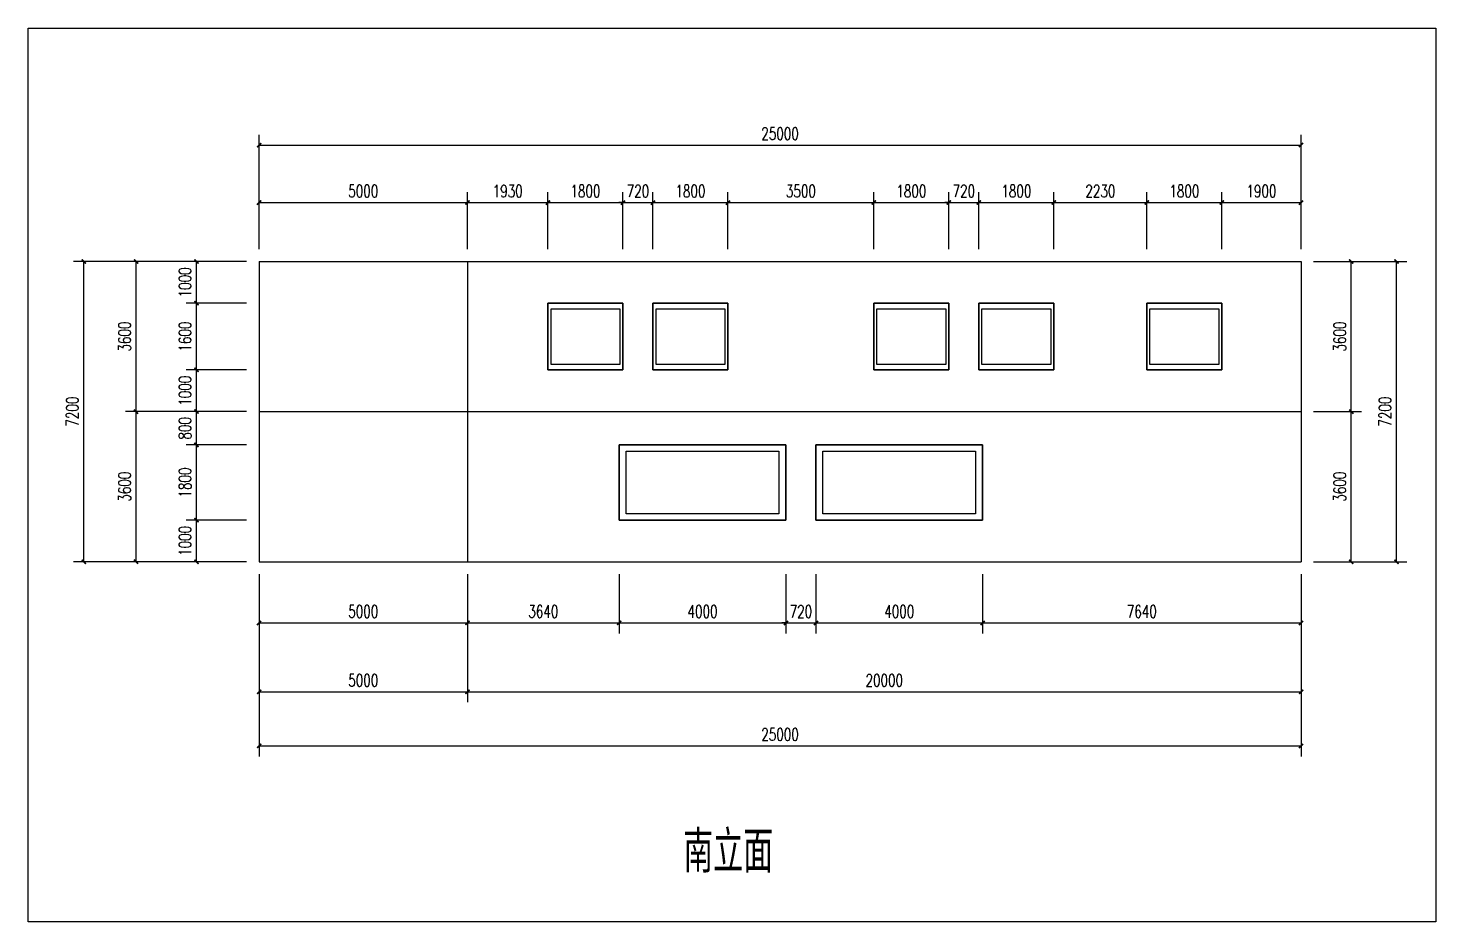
# Model space of a CAD drawing. Extents: x -76502 to 88679, y -12865 to 57615.
# Drawn here: x -36320 to -2544, y -12865 to 8567 of the extents above; entities that cross this region are included whole.
import ezdxf

# ---------------------------------------------------------------- set-up
doc = ezdxf.new("R2010")
doc.units = 0
doc.header["$LTSCALE"] = 1000
doc.header["$MEASUREMENT"] = 0
for name, color, linetype in [('AXIS_TEXT', 7, 'Continuous'), ('E_WINDOW', 4, 'Continuous'), ('edge', 180, 'Continuous'), ('GTV3_ELEV_OPENING', 7, 'Continuous'), ('PUB_DIM', 3, 'Continuous')]:
    doc.layers.add(name, color=color, linetype=linetype)
doc.styles.add('_TCH_DIM_T3', font='SIMPLEX', dxfattribs={"width": 0.705882, "bigfont": 'GBCBIG'})
doc.styles.get("Standard").update_dxf_attribs({"font": 'gbenor.shx', "bigfont": 'gbcbig.shx'})
doc.dimstyles.new('_TCH_ARCH&&100', dxfattribs={"dimtxt": 297.5, "dimasz": 100, "dimexe": 250, "dimexo": 300, "dimgap": 126.25, "dimtad": 1, "dimdec": 0, "dimtxsty": '_TCH_DIM_T3', "dimblk": 'ARCHTICK', "dimcen": 2.5, "dimclrt": 7, "dimazin": 2, "dimtfac": 1, "dimtdec": 0, "dimtix": 1, "dimtmove": 2, "dimatfit": 3, "dimfxl": 100})

# ---------------------------------------------------------------- blocks, each defined once
blk = doc.blocks.new('_ArchTick')
at = {"color": 0, "linetype": 'ByBlock', "const_width": 0.4}
blk.add_lwpolyline([(-0.5, -0.5), (0.5, 0.5)], dxfattribs=at)
blk = doc.blocks.new('*D90')
at = {"layer": 'Defpoints', "color": 0, "transparency": 16777216}
for p in [(-5779, 2971), (-3488, 2971), (-5779, -4229)]:
    blk.add_point(p, dxfattribs=at)
at = {"layer": 'PUB_DIM', "color": 0, "lineweight": -2, "transparency": 16777216}
for p, q in [((-5479, 2971), (-3238, 2971)), ((-3488, -4229), (-3488, 2971)), ((-5479, -4229), (-3238, -4229))]:
    blk.add_line(p, q, dxfattribs=at)
at = {"layer": 'PUB_DIM', "color": 0, "lineweight": -2, "transparency": 16777216, "xscale": 100, "yscale": 100, "zscale": 100}
for p, rotation in [((-3488, 2971), 90), ((-3488, -4229), 270)]:
    blk.add_blockref('_ArchTick', p, dxfattribs=dict(at, rotation=rotation))
at = {"layer": 'PUB_DIM', "color": 7, "transparency": 16777216, "insert": (-3763, -629), "char_height": 297.5, "attachment_point": 5, "rotation": 90, "style": '_TCH_DIM_T3'}
blk.add_mtext('\\A1;7200', dxfattribs=at)
blk = doc.blocks.new('*D91')
at = {"layer": 'Defpoints', "color": 0, "transparency": 16777216}
for p in [(-5779, 2971), (-4575, 2971), (-5779, -629)]:
    blk.add_point(p, dxfattribs=at)
at = {"layer": 'PUB_DIM', "color": 0, "lineweight": -2, "transparency": 16777216}
for p, q in [((-5479, 2971), (-4325, 2971)), ((-4575, -629), (-4575, 2971)), ((-5479, -629), (-4325, -629))]:
    blk.add_line(p, q, dxfattribs=at)
at = {"layer": 'PUB_DIM', "color": 0, "lineweight": -2, "transparency": 16777216, "xscale": 100, "yscale": 100, "zscale": 100}
for p, rotation in [((-4575, 2971), 90), ((-4575, -629), 270)]:
    blk.add_blockref('_ArchTick', p, dxfattribs=dict(at, rotation=rotation))
at = {"layer": 'PUB_DIM', "color": 7, "transparency": 16777216, "insert": (-4850, 1171), "char_height": 297.5, "attachment_point": 5, "rotation": 90, "style": '_TCH_DIM_T3'}
blk.add_mtext('\\A1;3600', dxfattribs=at)
blk = doc.blocks.new('*D92')
at = {"layer": 'Defpoints', "color": 0, "transparency": 16777216}
for p in [(-5779, -629), (-4575, -629), (-5779, -4229)]:
    blk.add_point(p, dxfattribs=at)
at = {"layer": 'PUB_DIM', "color": 0, "lineweight": -2, "transparency": 16777216}
for p, q in [((-5479, -629), (-4325, -629)), ((-4575, -4229), (-4575, -629)), ((-5479, -4229), (-4325, -4229))]:
    blk.add_line(p, q, dxfattribs=at)
at = {"layer": 'PUB_DIM', "color": 0, "lineweight": -2, "transparency": 16777216, "xscale": 100, "yscale": 100, "zscale": 100}
for p, rotation in [((-4575, -629), 90), ((-4575, -4229), 270)]:
    blk.add_blockref('_ArchTick', p, dxfattribs=dict(at, rotation=rotation))
at = {"layer": 'PUB_DIM', "color": 7, "transparency": 16777216, "insert": (-4850, -2429), "char_height": 297.5, "attachment_point": 5, "rotation": 90, "style": '_TCH_DIM_T3'}
blk.add_mtext('\\A1;3600', dxfattribs=at)
blk = doc.blocks.new('*D93')
at = {"layer": 'Defpoints', "color": 0, "transparency": 16777216}
for p in [(-34985, 2971), (-30779, 2971), (-30779, -4229)]:
    blk.add_point(p, dxfattribs=at)
at = {"layer": 'PUB_DIM', "color": 0, "lineweight": -2, "transparency": 16777216}
for p, q in [((-31079, 2971), (-35235, 2971)), ((-34985, -4229), (-34985, 2971)), ((-31079, -4229), (-35235, -4229))]:
    blk.add_line(p, q, dxfattribs=at)
at = {"layer": 'PUB_DIM', "color": 0, "lineweight": -2, "transparency": 16777216, "xscale": 100, "yscale": 100, "zscale": 100}
for p, rotation in [((-34985, 2971), 90), ((-34985, -4229), 270)]:
    blk.add_blockref('_ArchTick', p, dxfattribs=dict(at, rotation=rotation))
at = {"layer": 'PUB_DIM', "color": 7, "transparency": 16777216, "insert": (-35260, -629), "char_height": 297.5, "attachment_point": 5, "rotation": 90, "style": '_TCH_DIM_T3'}
blk.add_mtext('\\A1;7200', dxfattribs=at)
blk = doc.blocks.new('*D94')
at = {"layer": 'Defpoints', "color": 0, "transparency": 16777216}
for p in [(-33731, 2971), (-30779, 2971), (-30779, -629)]:
    blk.add_point(p, dxfattribs=at)
at = {"layer": 'PUB_DIM', "color": 0, "lineweight": -2, "transparency": 16777216}
for p, q in [((-31079, 2971), (-33981, 2971)), ((-33731, -629), (-33731, 2971)), ((-31079, -629), (-33981, -629))]:
    blk.add_line(p, q, dxfattribs=at)
at = {"layer": 'PUB_DIM', "color": 0, "lineweight": -2, "transparency": 16777216, "xscale": 100, "yscale": 100, "zscale": 100}
for p, rotation in [((-33731, 2971), 90), ((-33731, -629), 270)]:
    blk.add_blockref('_ArchTick', p, dxfattribs=dict(at, rotation=rotation))
at = {"layer": 'PUB_DIM', "color": 7, "transparency": 16777216, "insert": (-34006, 1171), "char_height": 297.5, "attachment_point": 5, "rotation": 90, "style": '_TCH_DIM_T3'}
blk.add_mtext('\\A1;3600', dxfattribs=at)
blk = doc.blocks.new('*D95')
at = {"layer": 'Defpoints', "color": 0, "transparency": 16777216}
for p in [(-33731, -629), (-30779, -629), (-30779, -4229)]:
    blk.add_point(p, dxfattribs=at)
at = {"layer": 'PUB_DIM', "color": 0, "lineweight": -2, "transparency": 16777216}
for p, q in [((-31079, -629), (-33981, -629)), ((-33731, -4229), (-33731, -629)), ((-31079, -4229), (-33981, -4229))]:
    blk.add_line(p, q, dxfattribs=at)
at = {"layer": 'PUB_DIM', "color": 0, "lineweight": -2, "transparency": 16777216, "xscale": 100, "yscale": 100, "zscale": 100}
for p, rotation in [((-33731, -629), 90), ((-33731, -4229), 270)]:
    blk.add_blockref('_ArchTick', p, dxfattribs=dict(at, rotation=rotation))
at = {"layer": 'PUB_DIM', "color": 7, "transparency": 16777216, "insert": (-34006, -2429), "char_height": 297.5, "attachment_point": 5, "rotation": 90, "style": '_TCH_DIM_T3'}
blk.add_mtext('\\A1;3600', dxfattribs=at)
blk = doc.blocks.new('*D96')
at = {"layer": 'Defpoints', "color": 0, "transparency": 16777216}
for p in [(-32281, 2971), (-30779, 2971), (-30779, 1971)]:
    blk.add_point(p, dxfattribs=at)
at = {"layer": 'PUB_DIM', "color": 0, "lineweight": -2, "transparency": 16777216}
for p, q in [((-31079, 2971), (-32531, 2971)), ((-32281, 1971), (-32281, 2971)), ((-31079, 1971), (-32531, 1971))]:
    blk.add_line(p, q, dxfattribs=at)
at = {"layer": 'PUB_DIM', "color": 0, "lineweight": -2, "transparency": 16777216, "xscale": 100, "yscale": 100, "zscale": 100}
for p, rotation in [((-32281, 2971), 90), ((-32281, 1971), 270)]:
    blk.add_blockref('_ArchTick', p, dxfattribs=dict(at, rotation=rotation))
at = {"layer": 'PUB_DIM', "color": 7, "transparency": 16777216, "insert": (-32556, 2471), "char_height": 297.5, "attachment_point": 5, "rotation": 90, "style": '_TCH_DIM_T3'}
blk.add_mtext('\\A1;1000', dxfattribs=at)
blk = doc.blocks.new('*D97')
at = {"layer": 'Defpoints', "color": 0, "transparency": 16777216}
for p in [(-32281, 1971), (-30779, 1971), (-30779, 371)]:
    blk.add_point(p, dxfattribs=at)
at = {"layer": 'PUB_DIM', "color": 0, "lineweight": -2, "transparency": 16777216}
for p, q in [((-31079, 1971), (-32531, 1971)), ((-32281, 371), (-32281, 1971)), ((-31079, 371), (-32531, 371))]:
    blk.add_line(p, q, dxfattribs=at)
at = {"layer": 'PUB_DIM', "color": 0, "lineweight": -2, "transparency": 16777216, "xscale": 100, "yscale": 100, "zscale": 100}
for p, rotation in [((-32281, 1971), 90), ((-32281, 371), 270)]:
    blk.add_blockref('_ArchTick', p, dxfattribs=dict(at, rotation=rotation))
at = {"layer": 'PUB_DIM', "color": 7, "transparency": 16777216, "insert": (-32556, 1171), "char_height": 297.5, "attachment_point": 5, "rotation": 90, "style": '_TCH_DIM_T3'}
blk.add_mtext('\\A1;1600', dxfattribs=at)
blk = doc.blocks.new('*D98')
at = {"layer": 'Defpoints', "color": 0, "transparency": 16777216}
for p in [(-32281, 371), (-30779, 371), (-30779, -629)]:
    blk.add_point(p, dxfattribs=at)
at = {"layer": 'PUB_DIM', "color": 0, "lineweight": -2, "transparency": 16777216}
for p, q in [((-31079, 371), (-32531, 371)), ((-32281, -629), (-32281, 371)), ((-31079, -629), (-32531, -629))]:
    blk.add_line(p, q, dxfattribs=at)
at = {"layer": 'PUB_DIM', "color": 0, "lineweight": -2, "transparency": 16777216, "xscale": 100, "yscale": 100, "zscale": 100}
for p, rotation in [((-32281, 371), 90), ((-32281, -629), 270)]:
    blk.add_blockref('_ArchTick', p, dxfattribs=dict(at, rotation=rotation))
at = {"layer": 'PUB_DIM', "color": 7, "transparency": 16777216, "insert": (-32556, -129), "char_height": 297.5, "attachment_point": 5, "rotation": 90, "style": '_TCH_DIM_T3'}
blk.add_mtext('\\A1;1000', dxfattribs=at)
blk = doc.blocks.new('*D99')
at = {"layer": 'Defpoints', "color": 0, "transparency": 16777216}
for p in [(-32281, -629), (-30779, -629), (-30779, -1429)]:
    blk.add_point(p, dxfattribs=at)
at = {"layer": 'PUB_DIM', "color": 0, "lineweight": -2, "transparency": 16777216}
for p, q in [((-31079, -629), (-32531, -629)), ((-32281, -1429), (-32281, -629)), ((-31079, -1429), (-32531, -1429))]:
    blk.add_line(p, q, dxfattribs=at)
at = {"layer": 'PUB_DIM', "color": 0, "lineweight": -2, "transparency": 16777216, "xscale": 100, "yscale": 100, "zscale": 100}
for p, rotation in [((-32281, -629), 90), ((-32281, -1429), 270)]:
    blk.add_blockref('_ArchTick', p, dxfattribs=dict(at, rotation=rotation))
at = {"layer": 'PUB_DIM', "color": 7, "transparency": 16777216, "insert": (-32556, -1029), "char_height": 297.5, "attachment_point": 5, "rotation": 90, "style": '_TCH_DIM_T3'}
blk.add_mtext('\\A1;800', dxfattribs=at)
blk = doc.blocks.new('*D100')
at = {"layer": 'Defpoints', "color": 0, "transparency": 16777216}
for p in [(-32281, -1429), (-30779, -1429), (-30779, -3229)]:
    blk.add_point(p, dxfattribs=at)
at = {"layer": 'PUB_DIM', "color": 0, "lineweight": -2, "transparency": 16777216}
for p, q in [((-31079, -1429), (-32531, -1429)), ((-32281, -3229), (-32281, -1429)), ((-31079, -3229), (-32531, -3229))]:
    blk.add_line(p, q, dxfattribs=at)
at = {"layer": 'PUB_DIM', "color": 0, "lineweight": -2, "transparency": 16777216, "xscale": 100, "yscale": 100, "zscale": 100}
for p, rotation in [((-32281, -1429), 90), ((-32281, -3229), 270)]:
    blk.add_blockref('_ArchTick', p, dxfattribs=dict(at, rotation=rotation))
at = {"layer": 'PUB_DIM', "color": 7, "transparency": 16777216, "insert": (-32556, -2329), "char_height": 297.5, "attachment_point": 5, "rotation": 90, "style": '_TCH_DIM_T3'}
blk.add_mtext('\\A1;1800', dxfattribs=at)
blk = doc.blocks.new('*D101')
at = {"layer": 'Defpoints', "color": 0, "transparency": 16777216}
for p in [(-32281, -3229), (-30779, -3229), (-30779, -4229)]:
    blk.add_point(p, dxfattribs=at)
at = {"layer": 'PUB_DIM', "color": 0, "lineweight": -2, "transparency": 16777216}
for p, q in [((-31079, -3229), (-32531, -3229)), ((-32281, -4229), (-32281, -3229)), ((-31079, -4229), (-32531, -4229))]:
    blk.add_line(p, q, dxfattribs=at)
at = {"layer": 'PUB_DIM', "color": 0, "lineweight": -2, "transparency": 16777216, "xscale": 100, "yscale": 100, "zscale": 100}
for p, rotation in [((-32281, -3229), 90), ((-32281, -4229), 270)]:
    blk.add_blockref('_ArchTick', p, dxfattribs=dict(at, rotation=rotation))
at = {"layer": 'PUB_DIM', "color": 7, "transparency": 16777216, "insert": (-32556, -3729), "char_height": 297.5, "attachment_point": 5, "rotation": 90, "style": '_TCH_DIM_T3'}
blk.add_mtext('\\A1;1000', dxfattribs=at)
blk = doc.blocks.new('*D102')
at = {"layer": 'Defpoints', "color": 0, "transparency": 16777216}
for p in [(-5779, 5763), (-30779, 2971), (-5779, 2971)]:
    blk.add_point(p, dxfattribs=at)
at = {"layer": 'PUB_DIM', "color": 0, "lineweight": -2, "transparency": 16777216}
for p, q in [((-30779, 3271), (-30779, 6013)), ((-30779, 5763), (-5779, 5763)), ((-5779, 3271), (-5779, 6013))]:
    blk.add_line(p, q, dxfattribs=at)
at = {"layer": 'PUB_DIM', "color": 0, "lineweight": -2, "transparency": 16777216, "xscale": 100, "yscale": 100, "zscale": 100, "rotation": 180}
blk.add_blockref('_ArchTick', (-30779, 5763), dxfattribs=at)
at = {"layer": 'PUB_DIM', "color": 0, "lineweight": -2, "transparency": 16777216, "xscale": 100, "yscale": 100, "zscale": 100}
blk.add_blockref('_ArchTick', (-5779, 5763), dxfattribs=at)
at = {"layer": 'PUB_DIM', "color": 7, "transparency": 16777216, "insert": (-18279, 6038), "char_height": 297.5, "attachment_point": 5, "style": '_TCH_DIM_T3'}
blk.add_mtext('\\A1;25000', dxfattribs=at)
blk = doc.blocks.new('*D103')
at = {"layer": 'Defpoints', "color": 0, "transparency": 16777216}
for p in [(-25779, 4384), (-30779, 2971), (-25779, 2971)]:
    blk.add_point(p, dxfattribs=at)
at = {"layer": 'PUB_DIM', "color": 0, "lineweight": -2, "transparency": 16777216}
for p, q in [((-30779, 3271), (-30779, 4634)), ((-25779, 3271), (-25779, 4634)), ((-30779, 4384), (-25779, 4384))]:
    blk.add_line(p, q, dxfattribs=at)
at = {"layer": 'PUB_DIM', "color": 0, "lineweight": -2, "transparency": 16777216, "xscale": 100, "yscale": 100, "zscale": 100, "rotation": 180}
blk.add_blockref('_ArchTick', (-30779, 4384), dxfattribs=at)
at = {"layer": 'PUB_DIM', "color": 0, "lineweight": -2, "transparency": 16777216, "xscale": 100, "yscale": 100, "zscale": 100}
blk.add_blockref('_ArchTick', (-25779, 4384), dxfattribs=at)
at = {"layer": 'PUB_DIM', "color": 7, "transparency": 16777216, "insert": (-28279, 4659), "char_height": 297.5, "attachment_point": 5, "style": '_TCH_DIM_T3'}
blk.add_mtext('\\A1;5000', dxfattribs=at)
blk = doc.blocks.new('*D104')
at = {"layer": 'Defpoints', "color": 0, "transparency": 16777216}
for p in [(-23849, 4384), (-25779, 2971), (-23849, 2971)]:
    blk.add_point(p, dxfattribs=at)
at = {"layer": 'PUB_DIM', "color": 0, "lineweight": -2, "transparency": 16777216}
for p, q in [((-25779, 3271), (-25779, 4634)), ((-23849, 3271), (-23849, 4634)), ((-25779, 4384), (-23849, 4384))]:
    blk.add_line(p, q, dxfattribs=at)
at = {"layer": 'PUB_DIM', "color": 0, "lineweight": -2, "transparency": 16777216, "xscale": 100, "yscale": 100, "zscale": 100, "rotation": 180}
blk.add_blockref('_ArchTick', (-25779, 4384), dxfattribs=at)
at = {"layer": 'PUB_DIM', "color": 0, "lineweight": -2, "transparency": 16777216, "xscale": 100, "yscale": 100, "zscale": 100}
blk.add_blockref('_ArchTick', (-23849, 4384), dxfattribs=at)
at = {"layer": 'PUB_DIM', "color": 7, "transparency": 16777216, "insert": (-24814, 4659), "char_height": 297.5, "attachment_point": 5, "style": '_TCH_DIM_T3'}
blk.add_mtext('\\A1;1930', dxfattribs=at)
blk = doc.blocks.new('*D105')
at = {"layer": 'Defpoints', "color": 0, "transparency": 16777216}
for p in [(-22049, 4384), (-23849, 2971), (-22049, 2971)]:
    blk.add_point(p, dxfattribs=at)
at = {"layer": 'PUB_DIM', "color": 0, "lineweight": -2, "transparency": 16777216}
for p, q in [((-23849, 3271), (-23849, 4634)), ((-22049, 3271), (-22049, 4634)), ((-23849, 4384), (-22049, 4384))]:
    blk.add_line(p, q, dxfattribs=at)
at = {"layer": 'PUB_DIM', "color": 0, "lineweight": -2, "transparency": 16777216, "xscale": 100, "yscale": 100, "zscale": 100, "rotation": 180}
blk.add_blockref('_ArchTick', (-23849, 4384), dxfattribs=at)
at = {"layer": 'PUB_DIM', "color": 0, "lineweight": -2, "transparency": 16777216, "xscale": 100, "yscale": 100, "zscale": 100}
blk.add_blockref('_ArchTick', (-22049, 4384), dxfattribs=at)
at = {"layer": 'PUB_DIM', "color": 7, "transparency": 16777216, "insert": (-22949, 4659), "char_height": 297.5, "attachment_point": 5, "style": '_TCH_DIM_T3'}
blk.add_mtext('\\A1;1800', dxfattribs=at)
blk = doc.blocks.new('*D106')
at = {"layer": 'Defpoints', "color": 0, "transparency": 16777216}
for p in [(-21329, 4384), (-22049, 2971), (-21329, 2971)]:
    blk.add_point(p, dxfattribs=at)
at = {"layer": 'PUB_DIM', "color": 0, "lineweight": -2, "transparency": 16777216}
for p, q in [((-22049, 3271), (-22049, 4634)), ((-21329, 3271), (-21329, 4634)), ((-22049, 4384), (-22149, 4384)), ((-22049, 4384), (-21329, 4384)), ((-21329, 4384), (-21229, 4384))]:
    blk.add_line(p, q, dxfattribs=at)
at = {"layer": 'PUB_DIM', "color": 0, "lineweight": -2, "transparency": 16777216, "xscale": 100, "yscale": 100, "zscale": 100}
blk.add_blockref('_ArchTick', (-22049, 4384), dxfattribs=at)
at = {"layer": 'PUB_DIM', "color": 0, "lineweight": -2, "transparency": 16777216, "xscale": 100, "yscale": 100, "zscale": 100, "rotation": 180}
blk.add_blockref('_ArchTick', (-21329, 4384), dxfattribs=at)
at = {"layer": 'PUB_DIM', "color": 7, "transparency": 16777216, "insert": (-21689, 4659), "char_height": 297.5, "attachment_point": 5, "style": '_TCH_DIM_T3'}
blk.add_mtext('\\A1;720', dxfattribs=at)
blk = doc.blocks.new('*D107')
at = {"layer": 'Defpoints', "color": 0, "transparency": 16777216}
for p in [(-19529, 4384), (-21329, 2971), (-19529, 2971)]:
    blk.add_point(p, dxfattribs=at)
at = {"layer": 'PUB_DIM', "color": 0, "lineweight": -2, "transparency": 16777216}
for p, q in [((-21329, 3271), (-21329, 4634)), ((-19529, 3271), (-19529, 4634)), ((-21329, 4384), (-19529, 4384))]:
    blk.add_line(p, q, dxfattribs=at)
at = {"layer": 'PUB_DIM', "color": 0, "lineweight": -2, "transparency": 16777216, "xscale": 100, "yscale": 100, "zscale": 100, "rotation": 180}
blk.add_blockref('_ArchTick', (-21329, 4384), dxfattribs=at)
at = {"layer": 'PUB_DIM', "color": 0, "lineweight": -2, "transparency": 16777216, "xscale": 100, "yscale": 100, "zscale": 100}
blk.add_blockref('_ArchTick', (-19529, 4384), dxfattribs=at)
at = {"layer": 'PUB_DIM', "color": 7, "transparency": 16777216, "insert": (-20429, 4659), "char_height": 297.5, "attachment_point": 5, "style": '_TCH_DIM_T3'}
blk.add_mtext('\\A1;1800', dxfattribs=at)
blk = doc.blocks.new('*D108')
at = {"layer": 'Defpoints', "color": 0, "transparency": 16777216}
for p in [(-16029, 4384), (-19529, 2971), (-16029, 2971)]:
    blk.add_point(p, dxfattribs=at)
at = {"layer": 'PUB_DIM', "color": 0, "lineweight": -2, "transparency": 16777216}
for p, q in [((-19529, 3271), (-19529, 4634)), ((-16029, 3271), (-16029, 4634)), ((-19529, 4384), (-16029, 4384))]:
    blk.add_line(p, q, dxfattribs=at)
at = {"layer": 'PUB_DIM', "color": 0, "lineweight": -2, "transparency": 16777216, "xscale": 100, "yscale": 100, "zscale": 100, "rotation": 180}
blk.add_blockref('_ArchTick', (-19529, 4384), dxfattribs=at)
at = {"layer": 'PUB_DIM', "color": 0, "lineweight": -2, "transparency": 16777216, "xscale": 100, "yscale": 100, "zscale": 100}
blk.add_blockref('_ArchTick', (-16029, 4384), dxfattribs=at)
at = {"layer": 'PUB_DIM', "color": 7, "transparency": 16777216, "insert": (-17779, 4659), "char_height": 297.5, "attachment_point": 5, "style": '_TCH_DIM_T3'}
blk.add_mtext('\\A1;3500', dxfattribs=at)
blk = doc.blocks.new('*D109')
at = {"layer": 'Defpoints', "color": 0, "transparency": 16777216}
for p in [(-14229, 4384), (-16029, 2971), (-14229, 2971)]:
    blk.add_point(p, dxfattribs=at)
at = {"layer": 'PUB_DIM', "color": 0, "lineweight": -2, "transparency": 16777216}
for p, q in [((-16029, 3271), (-16029, 4634)), ((-14229, 3271), (-14229, 4634)), ((-16029, 4384), (-14229, 4384))]:
    blk.add_line(p, q, dxfattribs=at)
at = {"layer": 'PUB_DIM', "color": 0, "lineweight": -2, "transparency": 16777216, "xscale": 100, "yscale": 100, "zscale": 100, "rotation": 180}
blk.add_blockref('_ArchTick', (-16029, 4384), dxfattribs=at)
at = {"layer": 'PUB_DIM', "color": 0, "lineweight": -2, "transparency": 16777216, "xscale": 100, "yscale": 100, "zscale": 100}
blk.add_blockref('_ArchTick', (-14229, 4384), dxfattribs=at)
at = {"layer": 'PUB_DIM', "color": 7, "transparency": 16777216, "insert": (-15129, 4659), "char_height": 297.5, "attachment_point": 5, "style": '_TCH_DIM_T3'}
blk.add_mtext('\\A1;1800', dxfattribs=at)
blk = doc.blocks.new('*D110')
at = {"layer": 'Defpoints', "color": 0, "transparency": 16777216}
for p in [(-13509, 4384), (-14229, 2971), (-13509, 2971)]:
    blk.add_point(p, dxfattribs=at)
at = {"layer": 'PUB_DIM', "color": 0, "lineweight": -2, "transparency": 16777216}
for p, q in [((-14229, 3271), (-14229, 4634)), ((-13509, 3271), (-13509, 4634)), ((-14229, 4384), (-14329, 4384)), ((-14229, 4384), (-13509, 4384)), ((-13509, 4384), (-13409, 4384))]:
    blk.add_line(p, q, dxfattribs=at)
at = {"layer": 'PUB_DIM', "color": 0, "lineweight": -2, "transparency": 16777216, "xscale": 100, "yscale": 100, "zscale": 100}
blk.add_blockref('_ArchTick', (-14229, 4384), dxfattribs=at)
at = {"layer": 'PUB_DIM', "color": 0, "lineweight": -2, "transparency": 16777216, "xscale": 100, "yscale": 100, "zscale": 100, "rotation": 180}
blk.add_blockref('_ArchTick', (-13509, 4384), dxfattribs=at)
at = {"layer": 'PUB_DIM', "color": 7, "transparency": 16777216, "insert": (-13869, 4659), "char_height": 297.5, "attachment_point": 5, "style": '_TCH_DIM_T3'}
blk.add_mtext('\\A1;720', dxfattribs=at)
blk = doc.blocks.new('*D111')
at = {"layer": 'Defpoints', "color": 0, "transparency": 16777216}
for p in [(-11709, 4384), (-13509, 2971), (-11709, 2971)]:
    blk.add_point(p, dxfattribs=at)
at = {"layer": 'PUB_DIM', "color": 0, "lineweight": -2, "transparency": 16777216}
for p, q in [((-13509, 3271), (-13509, 4634)), ((-11709, 3271), (-11709, 4634)), ((-13509, 4384), (-11709, 4384))]:
    blk.add_line(p, q, dxfattribs=at)
at = {"layer": 'PUB_DIM', "color": 0, "lineweight": -2, "transparency": 16777216, "xscale": 100, "yscale": 100, "zscale": 100, "rotation": 180}
blk.add_blockref('_ArchTick', (-13509, 4384), dxfattribs=at)
at = {"layer": 'PUB_DIM', "color": 0, "lineweight": -2, "transparency": 16777216, "xscale": 100, "yscale": 100, "zscale": 100}
blk.add_blockref('_ArchTick', (-11709, 4384), dxfattribs=at)
at = {"layer": 'PUB_DIM', "color": 7, "transparency": 16777216, "insert": (-12609, 4659), "char_height": 297.5, "attachment_point": 5, "style": '_TCH_DIM_T3'}
blk.add_mtext('\\A1;1800', dxfattribs=at)
blk = doc.blocks.new('*D112')
at = {"layer": 'Defpoints', "color": 0, "transparency": 16777216}
for p in [(-9479, 4384), (-11709, 2971), (-9479, 2971)]:
    blk.add_point(p, dxfattribs=at)
at = {"layer": 'PUB_DIM', "color": 0, "lineweight": -2, "transparency": 16777216}
for p, q in [((-11709, 3271), (-11709, 4634)), ((-9479, 3271), (-9479, 4634)), ((-11709, 4384), (-9479, 4384))]:
    blk.add_line(p, q, dxfattribs=at)
at = {"layer": 'PUB_DIM', "color": 0, "lineweight": -2, "transparency": 16777216, "xscale": 100, "yscale": 100, "zscale": 100, "rotation": 180}
blk.add_blockref('_ArchTick', (-11709, 4384), dxfattribs=at)
at = {"layer": 'PUB_DIM', "color": 0, "lineweight": -2, "transparency": 16777216, "xscale": 100, "yscale": 100, "zscale": 100}
blk.add_blockref('_ArchTick', (-9479, 4384), dxfattribs=at)
at = {"layer": 'PUB_DIM', "color": 7, "transparency": 16777216, "insert": (-10594, 4659), "char_height": 297.5, "attachment_point": 5, "style": '_TCH_DIM_T3'}
blk.add_mtext('\\A1;2230', dxfattribs=at)
blk = doc.blocks.new('*D113')
at = {"layer": 'Defpoints', "color": 0, "transparency": 16777216}
for p in [(-7679, 4384), (-9479, 2971), (-7679, 2971)]:
    blk.add_point(p, dxfattribs=at)
at = {"layer": 'PUB_DIM', "color": 0, "lineweight": -2, "transparency": 16777216}
for p, q in [((-9479, 3271), (-9479, 4634)), ((-7679, 3271), (-7679, 4634)), ((-9479, 4384), (-7679, 4384))]:
    blk.add_line(p, q, dxfattribs=at)
at = {"layer": 'PUB_DIM', "color": 0, "lineweight": -2, "transparency": 16777216, "xscale": 100, "yscale": 100, "zscale": 100, "rotation": 180}
blk.add_blockref('_ArchTick', (-9479, 4384), dxfattribs=at)
at = {"layer": 'PUB_DIM', "color": 0, "lineweight": -2, "transparency": 16777216, "xscale": 100, "yscale": 100, "zscale": 100}
blk.add_blockref('_ArchTick', (-7679, 4384), dxfattribs=at)
at = {"layer": 'PUB_DIM', "color": 7, "transparency": 16777216, "insert": (-8579, 4659), "char_height": 297.5, "attachment_point": 5, "style": '_TCH_DIM_T3'}
blk.add_mtext('\\A1;1800', dxfattribs=at)
blk = doc.blocks.new('*D114')
at = {"layer": 'Defpoints', "color": 0, "transparency": 16777216}
for p in [(-5779, 4384), (-7679, 2971), (-5779, 2971)]:
    blk.add_point(p, dxfattribs=at)
at = {"layer": 'PUB_DIM', "color": 0, "lineweight": -2, "transparency": 16777216}
for p, q in [((-7679, 3271), (-7679, 4634)), ((-5779, 3271), (-5779, 4634)), ((-7679, 4384), (-5779, 4384))]:
    blk.add_line(p, q, dxfattribs=at)
at = {"layer": 'PUB_DIM', "color": 0, "lineweight": -2, "transparency": 16777216, "xscale": 100, "yscale": 100, "zscale": 100, "rotation": 180}
blk.add_blockref('_ArchTick', (-7679, 4384), dxfattribs=at)
at = {"layer": 'PUB_DIM', "color": 0, "lineweight": -2, "transparency": 16777216, "xscale": 100, "yscale": 100, "zscale": 100}
blk.add_blockref('_ArchTick', (-5779, 4384), dxfattribs=at)
at = {"layer": 'PUB_DIM', "color": 7, "transparency": 16777216, "insert": (-6729, 4659), "char_height": 297.5, "attachment_point": 5, "style": '_TCH_DIM_T3'}
blk.add_mtext('\\A1;1900', dxfattribs=at)
blk = doc.blocks.new('*D115')
at = {"layer": 'Defpoints', "color": 0, "transparency": 16777216}
for p in [(-30779, -4229), (-5779, -4229), (-5779, -8646)]:
    blk.add_point(p, dxfattribs=at)
at = {"layer": 'PUB_DIM', "color": 0, "lineweight": -2, "transparency": 16777216}
for p, q in [((-30779, -4529), (-30779, -8896)), ((-5779, -4529), (-5779, -8896)), ((-30779, -8646), (-5779, -8646))]:
    blk.add_line(p, q, dxfattribs=at)
at = {"layer": 'PUB_DIM', "color": 0, "lineweight": -2, "transparency": 16777216, "xscale": 100, "yscale": 100, "zscale": 100, "rotation": 180}
blk.add_blockref('_ArchTick', (-30779, -8646), dxfattribs=at)
at = {"layer": 'PUB_DIM', "color": 0, "lineweight": -2, "transparency": 16777216, "xscale": 100, "yscale": 100, "zscale": 100}
blk.add_blockref('_ArchTick', (-5779, -8646), dxfattribs=at)
at = {"layer": 'PUB_DIM', "color": 7, "transparency": 16777216, "insert": (-18279, -8371), "char_height": 297.5, "attachment_point": 5, "style": '_TCH_DIM_T3'}
blk.add_mtext('\\A1;25000', dxfattribs=at)
blk = doc.blocks.new('*D116')
at = {"layer": 'Defpoints', "color": 0, "transparency": 16777216}
for p in [(-30779, -4229), (-25779, -4229), (-25779, -7349)]:
    blk.add_point(p, dxfattribs=at)
at = {"layer": 'PUB_DIM', "color": 0, "lineweight": -2, "transparency": 16777216}
for p, q in [((-30779, -4529), (-30779, -7599)), ((-25779, -4529), (-25779, -7599)), ((-30779, -7349), (-25779, -7349))]:
    blk.add_line(p, q, dxfattribs=at)
at = {"layer": 'PUB_DIM', "color": 0, "lineweight": -2, "transparency": 16777216, "xscale": 100, "yscale": 100, "zscale": 100, "rotation": 180}
blk.add_blockref('_ArchTick', (-30779, -7349), dxfattribs=at)
at = {"layer": 'PUB_DIM', "color": 0, "lineweight": -2, "transparency": 16777216, "xscale": 100, "yscale": 100, "zscale": 100}
blk.add_blockref('_ArchTick', (-25779, -7349), dxfattribs=at)
at = {"layer": 'PUB_DIM', "color": 7, "transparency": 16777216, "insert": (-28279, -7074), "char_height": 297.5, "attachment_point": 5, "style": '_TCH_DIM_T3'}
blk.add_mtext('\\A1;5000', dxfattribs=at)
blk = doc.blocks.new('*D117')
at = {"layer": 'Defpoints', "color": 0, "transparency": 16777216}
for p in [(-25779, -4229), (-5779, -4229), (-5779, -7349)]:
    blk.add_point(p, dxfattribs=at)
at = {"layer": 'PUB_DIM', "color": 0, "lineweight": -2, "transparency": 16777216}
for p, q in [((-25779, -4529), (-25779, -7599)), ((-5779, -4529), (-5779, -7599)), ((-25779, -7349), (-5779, -7349))]:
    blk.add_line(p, q, dxfattribs=at)
at = {"layer": 'PUB_DIM', "color": 0, "lineweight": -2, "transparency": 16777216, "xscale": 100, "yscale": 100, "zscale": 100, "rotation": 180}
blk.add_blockref('_ArchTick', (-25779, -7349), dxfattribs=at)
at = {"layer": 'PUB_DIM', "color": 0, "lineweight": -2, "transparency": 16777216, "xscale": 100, "yscale": 100, "zscale": 100}
blk.add_blockref('_ArchTick', (-5779, -7349), dxfattribs=at)
at = {"layer": 'PUB_DIM', "color": 7, "transparency": 16777216, "insert": (-15779, -7074), "char_height": 297.5, "attachment_point": 5, "style": '_TCH_DIM_T3'}
blk.add_mtext('\\A1;20000', dxfattribs=at)
blk = doc.blocks.new('*D118')
at = {"layer": 'Defpoints', "color": 0, "transparency": 16777216}
for p in [(-30779, -4229), (-25779, -4229), (-25779, -5697)]:
    blk.add_point(p, dxfattribs=at)
at = {"layer": 'PUB_DIM', "color": 0, "lineweight": -2, "transparency": 16777216}
for p, q in [((-30779, -4529), (-30779, -5947)), ((-25779, -4529), (-25779, -5947)), ((-30779, -5697), (-25779, -5697))]:
    blk.add_line(p, q, dxfattribs=at)
at = {"layer": 'PUB_DIM', "color": 0, "lineweight": -2, "transparency": 16777216, "xscale": 100, "yscale": 100, "zscale": 100, "rotation": 180}
blk.add_blockref('_ArchTick', (-30779, -5697), dxfattribs=at)
at = {"layer": 'PUB_DIM', "color": 0, "lineweight": -2, "transparency": 16777216, "xscale": 100, "yscale": 100, "zscale": 100}
blk.add_blockref('_ArchTick', (-25779, -5697), dxfattribs=at)
at = {"layer": 'PUB_DIM', "color": 7, "transparency": 16777216, "insert": (-28279, -5422), "char_height": 297.5, "attachment_point": 5, "style": '_TCH_DIM_T3'}
blk.add_mtext('\\A1;5000', dxfattribs=at)
blk = doc.blocks.new('*D119')
at = {"layer": 'Defpoints', "color": 0, "transparency": 16777216}
for p in [(-25779, -4229), (-22139, -4229), (-22139, -5697)]:
    blk.add_point(p, dxfattribs=at)
at = {"layer": 'PUB_DIM', "color": 0, "lineweight": -2, "transparency": 16777216}
for p, q in [((-25779, -4529), (-25779, -5947)), ((-22139, -4529), (-22139, -5947)), ((-25779, -5697), (-22139, -5697))]:
    blk.add_line(p, q, dxfattribs=at)
at = {"layer": 'PUB_DIM', "color": 0, "lineweight": -2, "transparency": 16777216, "xscale": 100, "yscale": 100, "zscale": 100, "rotation": 180}
blk.add_blockref('_ArchTick', (-25779, -5697), dxfattribs=at)
at = {"layer": 'PUB_DIM', "color": 0, "lineweight": -2, "transparency": 16777216, "xscale": 100, "yscale": 100, "zscale": 100}
blk.add_blockref('_ArchTick', (-22139, -5697), dxfattribs=at)
at = {"layer": 'PUB_DIM', "color": 7, "transparency": 16777216, "insert": (-23959, -5422), "char_height": 297.5, "attachment_point": 5, "style": '_TCH_DIM_T3'}
blk.add_mtext('\\A1;3640', dxfattribs=at)
blk = doc.blocks.new('*D120')
at = {"layer": 'Defpoints', "color": 0, "transparency": 16777216}
for p in [(-22139, -4229), (-18139, -4229), (-18139, -5697)]:
    blk.add_point(p, dxfattribs=at)
at = {"layer": 'PUB_DIM', "color": 0, "lineweight": -2, "transparency": 16777216}
for p, q in [((-22139, -4529), (-22139, -5947)), ((-18139, -4529), (-18139, -5947)), ((-22139, -5697), (-18139, -5697))]:
    blk.add_line(p, q, dxfattribs=at)
at = {"layer": 'PUB_DIM', "color": 0, "lineweight": -2, "transparency": 16777216, "xscale": 100, "yscale": 100, "zscale": 100, "rotation": 180}
blk.add_blockref('_ArchTick', (-22139, -5697), dxfattribs=at)
at = {"layer": 'PUB_DIM', "color": 0, "lineweight": -2, "transparency": 16777216, "xscale": 100, "yscale": 100, "zscale": 100}
blk.add_blockref('_ArchTick', (-18139, -5697), dxfattribs=at)
at = {"layer": 'PUB_DIM', "color": 7, "transparency": 16777216, "insert": (-20139, -5422), "char_height": 297.5, "attachment_point": 5, "style": '_TCH_DIM_T3'}
blk.add_mtext('\\A1;4000', dxfattribs=at)
blk = doc.blocks.new('*D121')
at = {"layer": 'Defpoints', "color": 0, "transparency": 16777216}
for p in [(-18139, -4229), (-17419, -4229), (-17419, -5697)]:
    blk.add_point(p, dxfattribs=at)
at = {"layer": 'PUB_DIM', "color": 0, "lineweight": -2, "transparency": 16777216}
for p, q in [((-18139, -4529), (-18139, -5947)), ((-17419, -4529), (-17419, -5947)), ((-18139, -5697), (-18239, -5697)), ((-18139, -5697), (-17419, -5697)), ((-17419, -5697), (-17319, -5697))]:
    blk.add_line(p, q, dxfattribs=at)
at = {"layer": 'PUB_DIM', "color": 0, "lineweight": -2, "transparency": 16777216, "xscale": 100, "yscale": 100, "zscale": 100}
blk.add_blockref('_ArchTick', (-18139, -5697), dxfattribs=at)
at = {"layer": 'PUB_DIM', "color": 0, "lineweight": -2, "transparency": 16777216, "xscale": 100, "yscale": 100, "zscale": 100, "rotation": 180}
blk.add_blockref('_ArchTick', (-17419, -5697), dxfattribs=at)
at = {"layer": 'PUB_DIM', "color": 7, "transparency": 16777216, "insert": (-17779, -5422), "char_height": 297.5, "attachment_point": 5, "style": '_TCH_DIM_T3'}
blk.add_mtext('\\A1;720', dxfattribs=at)
blk = doc.blocks.new('*D122')
at = {"layer": 'Defpoints', "color": 0, "transparency": 16777216}
for p in [(-17419, -4229), (-13419, -4229), (-13419, -5697)]:
    blk.add_point(p, dxfattribs=at)
at = {"layer": 'PUB_DIM', "color": 0, "lineweight": -2, "transparency": 16777216}
for p, q in [((-17419, -4529), (-17419, -5947)), ((-13419, -4529), (-13419, -5947)), ((-17419, -5697), (-13419, -5697))]:
    blk.add_line(p, q, dxfattribs=at)
at = {"layer": 'PUB_DIM', "color": 0, "lineweight": -2, "transparency": 16777216, "xscale": 100, "yscale": 100, "zscale": 100, "rotation": 180}
blk.add_blockref('_ArchTick', (-17419, -5697), dxfattribs=at)
at = {"layer": 'PUB_DIM', "color": 0, "lineweight": -2, "transparency": 16777216, "xscale": 100, "yscale": 100, "zscale": 100}
blk.add_blockref('_ArchTick', (-13419, -5697), dxfattribs=at)
at = {"layer": 'PUB_DIM', "color": 7, "transparency": 16777216, "insert": (-15419, -5422), "char_height": 297.5, "attachment_point": 5, "style": '_TCH_DIM_T3'}
blk.add_mtext('\\A1;4000', dxfattribs=at)
blk = doc.blocks.new('*D123')
at = {"layer": 'Defpoints', "color": 0, "transparency": 16777216}
for p in [(-13419, -4229), (-5779, -4229), (-5779, -5697)]:
    blk.add_point(p, dxfattribs=at)
at = {"layer": 'PUB_DIM', "color": 0, "lineweight": -2, "transparency": 16777216}
for p, q in [((-13419, -4529), (-13419, -5947)), ((-5779, -4529), (-5779, -5947)), ((-13419, -5697), (-5779, -5697))]:
    blk.add_line(p, q, dxfattribs=at)
at = {"layer": 'PUB_DIM', "color": 0, "lineweight": -2, "transparency": 16777216, "xscale": 100, "yscale": 100, "zscale": 100, "rotation": 180}
blk.add_blockref('_ArchTick', (-13419, -5697), dxfattribs=at)
at = {"layer": 'PUB_DIM', "color": 0, "lineweight": -2, "transparency": 16777216, "xscale": 100, "yscale": 100, "zscale": 100}
blk.add_blockref('_ArchTick', (-5779, -5697), dxfattribs=at)
at = {"layer": 'PUB_DIM', "color": 7, "transparency": 16777216, "insert": (-9599, -5422), "char_height": 297.5, "attachment_point": 5, "style": '_TCH_DIM_T3'}
blk.add_mtext('\\A1;7640', dxfattribs=at)
blk = doc.blocks.new('$EWDLib$00000533')
for p, q in [((0, 600), (1200, 600)), ((0, 0), (0, 600)), ((50, 550), (1150, 550)), ((50, 50), (50, 550)), ((1150, 550), (1150, 50)), ((1200, 600), (1200, 0)), ((1200, 0), (0, 0)), ((1150, 50), (50, 50))]:
    blk.add_line(p, q)

msp = doc.modelspace()

# ---------------------------------------------------------------- linework, layer by layer
at = {"layer": 'AXIS_TEXT'}
for p, q in [((-30779.2, 2971.5), (-30779.2, -4228.5)), ((-30779.2, 2971.5), (-5779.2, 2971.5)), ((-25779.2, 2971.5), (-25779.2, -4228.5)), ((-5779.2, 2971.5), (-5779.2, -4228.5)), ((-30779.2, -628.5), (-5779.2, -628.5)), ((-30779.2, -4228.5), (-5779.2, -4228.5))]:
    msp.add_line(p, q, dxfattribs=at)
at = {"layer": 'edge'}
msp.add_lwpolyline([(-36320.1, 8567), (-2544.4, 8567), (-2544.4, -12864.6), (-36320.1, -12864.6)], close=True, dxfattribs=at)
at = {"layer": 'GTV3_ELEV_OPENING'}
for points in [[(-23849.2, 371.5), (-22049.2, 371.5), (-22049.2, 1971.5), (-23849.2, 1971.5)], [(-21329.2, 371.5), (-19529.2, 371.5), (-19529.2, 1971.5), (-21329.2, 1971.5)], [(-16029.2, 371.5), (-14229.2, 371.5), (-14229.2, 1971.5), (-16029.2, 1971.5)], [(-13509.2, 371.5), (-11709.2, 371.5), (-11709.2, 1971.5), (-13509.2, 1971.5)], [(-9479.2, 371.5), (-7679.2, 371.5), (-7679.2, 1971.5), (-9479.2, 1971.5)], [(-22139.2, -3228.5), (-18139.2, -3228.5), (-18139.2, -1428.5), (-22139.2, -1428.5)], [(-17419.2, -3228.5), (-13419.2, -3228.5), (-13419.2, -1428.5), (-17419.2, -1428.5)]]:
    msp.add_lwpolyline(points, close=True, dxfattribs=at)

# ---------------------------------------------------------------- block references
at = {"layer": 'E_WINDOW', "rotation": 180}
for p, xscale, yscale in [((-22049.2, 1971.5), 1.500000000000048, 2.666666666666672), ((-19529.2, 1971.5), 1.500000000000048, 2.666666666666672), ((-14229.2, 1971.5), 1.500000000000048, 2.666666666666672), ((-11709.2, 1971.5), 1.500000000000048, 2.666666666666672), ((-7679.2, 1971.5), 1.500000000000048, 2.666666666666672), ((-18139.2, -1428.5), 3.333333333333331, 3.000000000000006), ((-13419.2, -1428.5), 3.333333333333331, 3.000000000000006)]:
    msp.add_blockref('$EWDLib$00000533', p, dxfattribs=dict(at, xscale=xscale, yscale=yscale))

# ---------------------------------------------------------------- texts
msp.add_text('南立面', height=1000).set_placement((-20603.8, -11682.7))

# ---------------------------------------------------------------- dimensions: what is measured, and where the dimension line sits
at = {"layer": 'PUB_DIM'}
for p1, p2, distance, picture, middle in [((-30779.2, 2971.5), (-5779.2, 2971.5), 2791.7, '*D102', (-18279.2, 6038.2)), ((-30779.2, 2971.5), (-25779.2, 2971.5), 1412.3, '*D103', (-28279.2, 4658.8)), ((-25779.2, 2971.5), (-23849.2, 2971.5), 1412.3, '*D104', (-24814.2, 4658.8)), ((-23849.2, 2971.5), (-22049.2, 2971.5), 1412.3, '*D105', (-22949.2, 4658.8)), ((-22049.2, 2971.5), (-21329.2, 2971.5), 1412.3, '*D106', (-21689.2, 4658.8)), ((-21329.2, 2971.5), (-19529.2, 2971.5), 1412.3, '*D107', (-20429.2, 4658.8)), ((-19529.2, 2971.5), (-16029.2, 2971.5), 1412.3, '*D108', (-17779.2, 4658.8)), ((-16029.2, 2971.5), (-14229.2, 2971.5), 1412.3, '*D109', (-15129.2, 4658.8)), ((-14229.2, 2971.5), (-13509.2, 2971.5), 1412.3, '*D110', (-13869.2, 4658.8)), ((-13509.2, 2971.5), (-11709.2, 2971.5), 1412.3, '*D111', (-12609.2, 4658.8)), ((-11709.2, 2971.5), (-9479.2, 2971.5), 1412.3, '*D112', (-10594.2, 4658.8)), ((-9479.2, 2971.5), (-7679.2, 2971.5), 1412.3, '*D113', (-8579.2, 4658.8)), ((-7679.2, 2971.5), (-5779.2, 2971.5), 1412.3, '*D114', (-6729.2, 4658.8)), ((-30779.2, -4228.5), (-30779.2, 2971.5), 4206.1, '*D93', (-35260.3, -628.5)), ((-30779.2, -628.5), (-30779.2, 2971.5), 2952.2, '*D94', (-34006.4, 1171.5)), ((-30779.2, 1971.5), (-30779.2, 2971.5), 1502, '*D96', (-32556.2, 2471.5)), ((-5779.2, -4228.5), (-5779.2, 2971.5), -2291.4, '*D90', (-3762.8, -628.5)), ((-5779.2, -628.5), (-5779.2, 2971.5), -1204.5, '*D91', (-4849.7, 1171.5)), ((-30779.2, 371.5), (-30779.2, 1971.5), 1502, '*D97', (-32556.2, 1171.5)), ((-30779.2, -628.5), (-30779.2, 371.5), 1502, '*D98', (-32556.2, -128.5)), ((-30779.2, -4228.5), (-30779.2, -628.5), 2952.2, '*D95', (-34006.4, -2428.5)), ((-30779.2, -1428.5), (-30779.2, -628.5), 1502, '*D99', (-32556.2, -1028.5)), ((-5779.2, -4228.5), (-5779.2, -628.5), -1204.5, '*D92', (-4849.7, -2428.5)), ((-30779.2, -3228.5), (-30779.2, -1428.5), 1502, '*D100', (-32556.2, -2328.5)), ((-30779.2, -4228.5), (-30779.2, -3228.5), 1502, '*D101', (-32556.2, -3728.5)), ((-30779.2, -4228.5), (-5779.2, -4228.5), -4417.8, '*D115', (-18279.2, -8371.3)), ((-30779.2, -4228.5), (-25779.2, -4228.5), -3120.2, '*D116', (-28279.2, -7073.7)), ((-30779.2, -4228.5), (-25779.2, -4228.5), -1468.2, '*D118', (-28279.2, -5421.7)), ((-25779.2, -4228.5), (-5779.2, -4228.5), -3120.2, '*D117', (-15779.2, -7073.7)), ((-25779.2, -4228.5), (-22139.2, -4228.5), -1468.2, '*D119', (-23959.2, -5421.7)), ((-22139.2, -4228.5), (-18139.2, -4228.5), -1468.2, '*D120', (-20139.2, -5421.7)), ((-18139.2, -4228.5), (-17419.2, -4228.5), -1468.2, '*D121', (-17779.2, -5421.7)), ((-17419.2, -4228.5), (-13419.2, -4228.5), -1468.2, '*D122', (-15419.2, -5421.7)), ((-13419.2, -4228.5), (-5779.2, -4228.5), -1468.2, '*D123', (-9599.2, -5421.7))]:
    dim = msp.add_aligned_dim(p1=p1, p2=p2, distance=distance, dimstyle='_TCH_ARCH&&100', dxfattribs=at)
    dim.commit()
    dim.dimension.update_dxf_attribs({"geometry": picture, "text_midpoint": middle})

doc.saveas('drawing.dxf')
